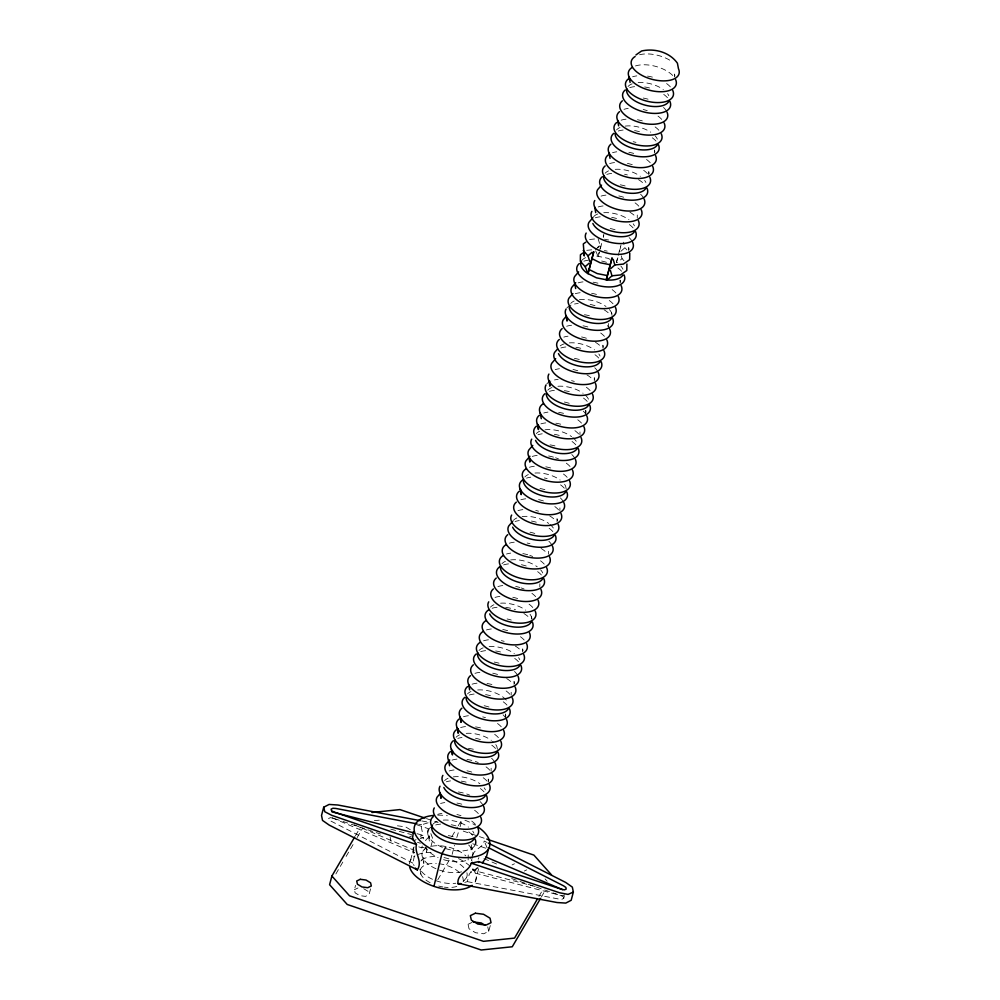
<?xml version="1.0" encoding="UTF-8"?>
<svg xmlns="http://www.w3.org/2000/svg" width="1000" height="1000" viewBox="0 0 1000 1000"><rect width="100%" height="100%" fill="white"/><g stroke="black" fill="none" stroke-linecap="round" stroke-linejoin="round"><path stroke-width="0.75" stroke-dasharray="5 3.75" d="M426.712 848.188L426.65 852.55L425.588 846.988A24.663 12.337 14.8 0 0 438.1 857.55M468.212 854.963L468.137 860.8L471.075 857.362M488.237 781.963L488.275 779.038L488.812 781.825M491.1 771.112L491.15 768.2M505.438 716.875L505.475 713.962L506 716.75M511.163 695.188L511.2 692.275M514.025 684.338L514.075 681.425L514.6 684.212M522.625 651.8L522.663 648.888L523.2 651.675M539.825 586.725L539.862 583.812M548.413 554.188L548.462 551.275M557.013 521.65L557.05 518.737L557.587 521.512M559.875 510.8L559.925 507.887M579.938 434.875L579.987 431.962M585.675 413.188L585.712 410.262L586.237 413.05M594.275 380.65L594.312 377.725L594.837 380.513M602.863 348.1L602.913 345.188L603.438 347.975M608.6 326.413L608.638 323.5M620.062 283.025L620.1 280.113L620.638 282.9M628.663 250.487L628.7 247.575L629.225 250.362M637.25 217.95L637.3 215.037M648.713 174.562L648.763 171.65L649.287 174.438M654.45 152.875L654.488 149.963L655.025 152.738M674.513 76.95L674.55 74.037L675.075 76.812M413.65 847.738L413.263 850.462L414.825 854.1L412.825 863.125L414.075 865.588M413.775 849.25L413.212 853.25L413.025 848.188M600.45 248.325L601.8 242.85M603.325 237.475L603.812 234.65L603.1 237.362M370.55 888.875L369.025 894.663L365.45 896.375L359.7 895.625L355.125 892.862L354.412 889.7L355.55 885.362M410.575 860.15L414.162 846.587M428.113 822.8L421.662 824.762L421.362 827.375L422.987 835.263L420.138 836M418.812 846.85L421.763 847.837L422.512 844.963M430.875 846.762L432.9 839.087L430.5 832.663M595.662 250.85L598.088 256.337L599.163 252.275M599.513 250.912L601.663 242.787M452.15 854.375L454.538 845.337M460.087 826.75L461.763 820.425M621.237 255.787L622.062 258.575L617.987 262.188L616.35 262.55L621.013 244.925M472.475 856.712L471.463 860.55L473.562 862.025M472.812 855.438C473.812 848.888 483.2 847.913 484.212 841.025L486.95 842.412M464.775 882.412L467.312 881.637L469.212 874.463L470.788 871.975L474.075 871.125L478.062 867.725M475.125 882.075L478.7 868.525M487.1 847.788L484.212 841.025M490.275 925.575L488.75 931.35L483.688 933.775L475.538 932.725L469.05 928.8L468.038 924.325L468.812 921.425M467.312 881.637L559.038 899.075L561.95 899.262L563.75 898.325L564.388 895.975M456.788 837.525L459.575 828.575M598.088 256.337L599.362 252.387M619.212 251.7L621.337 245.1M616.35 262.55L618.475 255.95M478.15 859.175L478.925 857.625M355.475 835.675L360.2 827.6M335.887 873.95L342.962 861.838M346.112 856.45L353.188 844.35M357.113 837.625L362.625 828.2M452.013 836.413L457.45 827.125M458.225 825.8L461.325 820.487M437.812 879.725L450.975 857.212M538.938 896.4L542.863 889.675M541.362 897.013L545.288 890.275M422.812 851.3L426.725 846.725M420.925 861L423.862 857.575L423.787 863.4L422.725 857.837M466.325 877.913L462.4 882.487A22.025 11.013 14.8 0 0 462.488 876.663M535.212 886.475L472.45 870.088L475.825 866.237M597.288 247.65L599.325 245.837M620.85 251.35L624.925 247.725L623.275 242.162M414.012 841.225L416.05 839.488M477.337 867.613L475.3 869.35L472.45 870.088M595.25 249.462L600.95 245.487M408.013 837.688L411.8 835.863M354.412 889.7L357.975 887.987M512.087 864.925L514.462 863.775M524.325 871.025L526.7 869.887M468.038 924.325L471.825 922.5M564.7 894.788L562.913 895.65L560.037 895.275L470.788 871.975M420.213 838.562L423.5 837.712L423.738 838.863M421.763 847.837L424.225 847.312M589.6 239.5L596.7 238.762M586.737 250.338L592.413 249.75M374.325 820.675L382.1 819.875M397.413 825.8L405.575 826.862L410.763 830M421.75 820.95L429.4 822.4M418.6 824.188L421.662 824.762M333.25 818.213L330.425 817.663L328.675 818.438L329 820.1L412.825 863.125M604.475 239.175L608.675 240.012M604.412 250.575L607.212 251.137M596.775 256.075L607.9 258.288L610.638 259.662M417.013 833.7L422.987 835.263M390.775 829.175L411.6 834.613M420.525 836.938L423.5 837.712M417.425 842.262L420.363 843.238M334.725 818.7L380.45 834.013M426.425 818.587L438.2 822.588M463.225 831.087L477.95 836.1M479.412 836.6L486.775 839.1M416.775 824.762L428.55 828.763M472.713 843.775L485.95 848.275M511.662 878.575L561.05 895.625L563.375 896.825L563.75 898.325M483.925 858.612L498.125 864.65M354.237 824.8L414.2 850.3M332.238 817.862L414.625 852.887M363.725 888.725L368.312 891.5L369.025 894.663M624.925 247.725L626.862 249.887M622.062 258.575L624 260.738M545.075 878.9L547.15 881.225M598.112 238.612L599.763 244.175M487.738 926.875L488.75 931.35M390.075 836.9L391.087 841.388M611.5 312.65L612.038 315.438M566.188 488.975L565.65 486.188A22.025 11.013 14.8 0 0 564.412 484.113M531.263 616.35L531.8 619.138M497.413 749.287L496.875 746.5A22.025 11.013 14.8 0 0 492.612 741.3M472.15 849.688L471.087 844.125L471 849.95L474.925 845.375A24.663 12.337 14.8 0 1 445.337 848.438M428.45 836.137L429.513 841.712L429.6 835.875L425.675 840.462A24.663 12.337 14.8 0 1 431.987 836.038M420.913 874.25L419.85 868.675A24.663 12.337 14.8 0 0 455.8 883.25M612.525 152.725A24.663 12.337 14.8 0 1 616.737 151.8M628.875 152.275A24.663 12.337 14.8 0 1 634.487 153.65M646.538 159.488A24.663 12.337 14.8 0 1 651.3 164.05M633.162 141.713A24.663 12.337 14.8 0 1 635.988 142.4M609.663 163.575A24.663 12.337 14.8 0 1 615.475 162.488M627.438 163.4A24.663 12.337 14.8 0 1 632.938 164.925M643.675 170.325A24.663 12.337 14.8 0 1 648.438 174.887M605.1 173.287A22.025 11.013 14.8 0 1 608.55 170.875M615.225 169.338A22.025 11.013 14.8 0 1 640.413 176.35M644.65 180.425A22.025 11.013 14.8 0 1 645.888 182.5M616.562 129.913A22.025 11.013 14.8 0 1 620.013 127.487M625.262 126.1A22.025 11.013 14.8 0 1 650.738 132.175M655.25 135.975A22.025 11.013 14.8 0 1 657.35 139.113M618.263 131.037A24.663 12.337 14.8 0 1 624.075 129.95M634.6 130.575A24.663 12.337 14.8 0 1 641.538 132.387M652.275 137.787A24.663 12.337 14.8 0 1 656.062 141.163M452.05 760.113A24.663 12.337 14.8 0 1 459.525 758.938M466.962 759.425A24.663 12.337 14.8 0 1 474.012 761.038M475.325 761.475A24.663 12.337 14.8 0 1 478.25 762.575M486.062 766.875A24.663 12.337 14.8 0 1 490.825 771.438M468.425 748.388A24.663 12.337 14.8 0 1 476.875 750.2M491.575 758.225A24.663 12.337 14.8 0 1 495.075 762.913M449.175 770.962A24.663 12.337 14.8 0 1 455 769.875M466.95 770.8A24.663 12.337 14.8 0 1 472.463 772.312M483.2 777.725A24.663 12.337 14.8 0 1 486.975 781.087M444.613 780.688A22.025 11.013 14.8 0 1 448.075 778.263M453.325 776.875A22.025 11.013 14.8 0 1 479.925 783.737M484.175 787.812A22.025 11.013 14.8 0 1 485.412 789.887M456.075 737.3A22.025 11.013 14.8 0 1 459.538 734.887M466.213 733.35A22.025 11.013 14.8 0 1 491.388 740.35M457.775 738.425A24.663 12.337 14.8 0 1 462 737.5M475.55 738.263A24.663 12.337 14.8 0 1 481.05 739.775M491.788 745.188A24.663 12.337 14.8 0 1 495.575 748.55M610.237 228.487A24.663 12.337 14.8 0 1 615.75 230M629.125 237.6A24.663 12.337 14.8 0 1 632.625 242.3M582.175 260.062A22.025 11.013 14.8 0 1 585.625 257.65M620.862 266.125A22.025 11.013 14.8 0 1 622.962 269.262M593.638 216.675A22.025 11.013 14.8 0 1 598.575 213.7M603.763 212.725A22.025 11.013 14.8 0 1 628.938 219.725M633.188 223.8A22.025 11.013 14.8 0 1 634.425 225.888M595.325 217.8A24.663 12.337 14.8 0 1 601.15 216.713M611.675 217.35A24.663 12.337 14.8 0 1 617.3 218.725M629.35 224.562A24.663 12.337 14.8 0 1 634.1 229.125M601.062 196.112A24.663 12.337 14.8 0 1 606.875 195.025M618.837 195.938A24.663 12.337 14.8 0 1 624.338 197.463M635.075 202.862A24.663 12.337 14.8 0 1 639.837 207.425M620.275 184.812A24.663 12.337 14.8 0 1 625.887 186.188M640.588 194.213A24.663 12.337 14.8 0 1 644.087 198.912M598.2 206.95A24.663 12.337 14.8 0 1 604.012 205.863M629.9 212.188A24.663 12.337 14.8 0 1 636 217.087M606.788 174.412A24.663 12.337 14.8 0 1 612.612 173.325M624.575 174.25A24.663 12.337 14.8 0 1 627.388 174.938M638.5 179.638A24.663 12.337 14.8 0 1 644.6 184.55M578.138 282.875A24.663 12.337 14.8 0 1 583.95 281.788M593.05 282.188A24.663 12.337 14.8 0 1 600.1 283.8M612.15 289.637A24.663 12.337 14.8 0 1 615.938 293.012M575.275 293.725A24.663 12.337 14.8 0 1 581.087 292.638M591.613 293.275A24.663 12.337 14.8 0 1 598.55 295.075M609.288 300.487A24.663 12.337 14.8 0 1 614.05 305.05M570.712 303.45A22.025 11.013 14.8 0 1 574.163 301.025M579.412 299.637A22.025 11.013 14.8 0 1 606.013 306.5M609.4 309.513A22.025 11.013 14.8 0 1 612.2 315.712M583.862 261.188A24.663 12.337 14.8 0 1 588.088 260.262M601.638 261.025A24.663 12.337 14.8 0 1 607.15 262.538M617.888 267.95A24.663 12.337 14.8 0 1 621.675 271.312M566.675 326.262A24.663 12.337 14.8 0 1 574.15 325.087M583.013 325.812A24.663 12.337 14.8 0 1 589.95 327.612M600.688 333.025A24.663 12.337 14.8 0 1 605.45 337.587M584.462 314.725A24.663 12.337 14.8 0 1 591.5 316.35M607.337 325.55A24.663 12.337 14.8 0 1 609.7 329.062M563.812 337.113A24.663 12.337 14.8 0 1 568.025 336.188M581.587 336.95A24.663 12.337 14.8 0 1 587.087 338.462M595.513 342.337A24.663 12.337 14.8 0 1 601.613 347.238M560.188 345.925A22.025 11.013 14.8 0 1 564.188 343.85M569.375 342.875A22.025 11.013 14.8 0 1 594.55 349.888M598.8 353.963A22.025 11.013 14.8 0 1 600.037 356.037M566.875 307.913A24.663 12.337 14.8 0 1 578.225 303.488M590.175 304.4A24.663 12.337 14.8 0 1 595.688 305.925M604.113 309.8A24.663 12.337 14.8 0 1 610.2 314.7M463.512 716.737A24.663 12.337 14.8 0 1 469.325 715.65M482.713 716.888A24.663 12.337 14.8 0 1 485.475 717.663M497.525 723.487A24.663 12.337 14.8 0 1 502.287 728.05M484.15 705.725A24.663 12.337 14.8 0 1 489.65 707.237M503.038 714.837A24.663 12.337 14.8 0 1 505.938 718.388M460.637 727.575A24.663 12.337 14.8 0 1 468.113 726.4M475.562 726.888A24.663 12.337 14.8 0 1 483.925 728.925M494.663 734.338A24.663 12.337 14.8 0 1 498.438 737.712M467.537 693.913A22.025 11.013 14.8 0 1 471 691.5M477.675 689.963A22.025 11.013 14.8 0 1 508.338 703.125M469.237 695.037A24.663 12.337 14.8 0 1 476.712 693.863M485.588 694.587A24.663 12.337 14.8 0 1 492.512 696.388M503.25 701.8A24.663 12.337 14.8 0 1 507.038 705.163M509.363 543.188A24.663 12.337 14.8 0 1 515.175 542.1M527.137 543.025A24.663 12.337 14.8 0 1 529.963 543.713M541.062 548.413A24.663 12.337 14.8 0 1 547.163 553.325M530 532.175A24.663 12.337 14.8 0 1 535.5 533.7M548.888 541.3A24.663 12.337 14.8 0 1 552.388 545.988M506.488 554.038A24.663 12.337 14.8 0 1 510.712 553.112M522.837 553.587A24.663 12.337 14.8 0 1 528.462 554.963M529.775 555.388A24.663 12.337 14.8 0 1 532.7 556.487M540.513 560.8A24.663 12.337 14.8 0 1 545.262 565.363M501.938 563.763A22.025 11.013 14.8 0 1 505.387 561.337M510.637 559.95A22.025 11.013 14.8 0 1 537.238 566.812M540.625 569.825A22.025 11.013 14.8 0 1 542.725 572.962M513.4 520.375A22.025 11.013 14.8 0 1 516.85 517.95M522.1 516.575A22.025 11.013 14.8 0 1 548.7 523.425M549.925 524.375A22.025 11.013 14.8 0 1 554.188 529.575M515.087 521.5A24.663 12.337 14.8 0 1 519.312 520.575M531.438 521.05A24.663 12.337 14.8 0 1 537.05 522.425M549.113 528.25A24.663 12.337 14.8 0 1 553.862 532.825M461.587 871.85A24.663 12.337 14.8 0 1 430.05 865.537A24.663 12.337 14.8 0 1 425.938 848.3M431.825 846.213A24.663 12.337 14.8 0 1 465.775 855.837M465.75 860.638A24.663 12.337 14.8 0 1 442.463 859.275M448.325 835.588A24.663 12.337 14.8 0 1 455.262 837.387M468.65 845A24.663 12.337 14.8 0 1 472.05 856.213M466.912 872.75A24.663 12.337 14.8 0 1 463.2 880.913M421.775 860.062A24.663 12.337 14.8 0 1 437.088 856.612M444.025 857.562A24.663 12.337 14.8 0 1 465.025 869.05M456.775 886.438A22.025 11.013 14.8 0 1 444.4 887.175M442.975 886.975A22.025 11.013 14.8 0 1 438.688 886.05M430.125 882.712A22.025 11.013 14.8 0 1 420.487 869.55A22.025 11.013 14.8 0 1 436.3 863.475M439.012 863.725A22.025 11.013 14.8 0 1 459.363 872.463M442.413 847.337A24.663 12.337 14.8 0 1 427.725 832.05M428.55 829.613A24.663 12.337 14.8 0 1 440.675 824.112M451.2 824.75A24.663 12.337 14.8 0 1 458.125 826.55M468.862 831.95A24.663 12.337 14.8 0 1 473.625 836.513M433.15 824.075A22.025 11.013 14.8 0 1 438.088 821.087M443.288 820.113A22.025 11.013 14.8 0 1 468.462 827.125M472.713 831.2A22.025 11.013 14.8 0 1 473.95 833.275M532.288 456.425A24.663 12.337 14.8 0 1 538.1 455.337M548.625 455.975A24.663 12.337 14.8 0 1 554.25 457.35M555.562 457.775A24.663 12.337 14.8 0 1 558.488 458.875M566.3 463.175A24.663 12.337 14.8 0 1 571.062 467.738M550.075 444.888A24.663 12.337 14.8 0 1 558.425 446.925M571.812 454.525A24.663 12.337 14.8 0 1 574.712 458.075M529.425 467.262A24.663 12.337 14.8 0 1 535.237 466.175M545.763 466.812A24.663 12.337 14.8 0 1 552.7 468.625M563.438 474.025A24.663 12.337 14.8 0 1 567.225 477.4M524.862 476.987A22.025 11.013 14.8 0 1 528.312 474.575M534.987 473.038A22.025 11.013 14.8 0 1 560.163 480.037M536.325 433.6A22.025 11.013 14.8 0 1 539.775 431.188M545.025 429.8A22.025 11.013 14.8 0 1 571.625 436.65M572.85 437.6A22.025 11.013 14.8 0 1 577.112 442.812M538.013 434.725A24.663 12.337 14.8 0 1 542.238 433.812M554.362 434.275A24.663 12.337 14.8 0 1 561.3 436.075M572.038 441.488A24.663 12.337 14.8 0 1 575.812 444.862M440.588 803.5A24.663 12.337 14.8 0 1 444.8 802.575M456.925 803.05A24.663 12.337 14.8 0 1 463.862 804.85M474.6 810.263A24.663 12.337 14.8 0 1 478.387 813.637M458.363 791.963A24.663 12.337 14.8 0 1 465.412 793.587M466.725 794.013A24.663 12.337 14.8 0 1 469.65 795.113M480.112 801.612A24.663 12.337 14.8 0 1 483.612 806.3M437.713 814.35A24.663 12.337 14.8 0 1 441.938 813.425M456.912 814.513A24.663 12.337 14.8 0 1 461 815.7M471.737 821.112A24.663 12.337 14.8 0 1 475.513 824.475M446.312 781.812A24.663 12.337 14.8 0 1 450.538 780.888M461.238 781.125A24.663 12.337 14.8 0 1 469.588 783.162M480.325 788.562A24.663 12.337 14.8 0 1 484.113 791.938M635.45 65.95A24.663 12.337 14.8 0 1 673.25 76.087M639.6 54.737A24.663 12.337 14.8 0 1 672.337 61.863M632.587 76.8A24.663 12.337 14.8 0 1 636.8 75.875M647.5 76.112A24.663 12.337 14.8 0 1 655.863 78.15M666.6 83.562A24.663 12.337 14.8 0 1 670.387 86.925M628.025 86.525A22.025 11.013 14.8 0 1 632.962 83.537M638.162 82.575A22.025 11.013 14.8 0 1 663.337 89.575M667.575 93.65A22.025 11.013 14.8 0 1 668.825 95.725M543.75 413.038A24.663 12.337 14.8 0 1 547.962 412.113M558.663 412.35A24.663 12.337 14.8 0 1 564.35 413.562M577.762 419.787A24.663 12.337 14.8 0 1 581.55 423.162M564.388 402.025A24.663 12.337 14.8 0 1 569.888 403.537M583.275 411.138A24.663 12.337 14.8 0 1 586.175 414.688M540.887 423.888A24.663 12.337 14.8 0 1 546.7 422.8M555.8 423.188A24.663 12.337 14.8 0 1 562.85 424.812M574.9 430.637A24.663 12.337 14.8 0 1 579.663 435.2M547.788 390.213A22.025 11.013 14.8 0 1 552.725 387.238M557.913 386.262A22.025 11.013 14.8 0 1 583.088 393.275M585.45 395.225A22.025 11.013 14.8 0 1 588.575 399.425M549.475 391.337A24.663 12.337 14.8 0 1 556.95 390.163M564.4 390.65A24.663 12.337 14.8 0 1 572.762 392.7M583.5 398.1A24.663 12.337 14.8 0 1 587.275 401.475M623.987 109.338A24.663 12.337 14.8 0 1 628.212 108.413M643.188 109.5A24.663 12.337 14.8 0 1 647.262 110.688M658 116.1A24.663 12.337 14.8 0 1 661.787 119.462M643.2 98.038A24.663 12.337 14.8 0 1 650.138 99.85M663.512 107.45A24.663 12.337 14.8 0 1 666.413 111M621.125 120.188A24.663 12.337 14.8 0 1 626.938 119.1M637.463 119.738A24.663 12.337 14.8 0 1 643.088 121.112M655.138 126.938A24.663 12.337 14.8 0 1 659.9 131.512M629.725 87.65A24.663 12.337 14.8 0 1 635.538 86.562M644.638 86.962A24.663 12.337 14.8 0 1 653 89M663.737 94.4A24.663 12.337 14.8 0 1 668.487 98.963M458.537 858.625A34.325 17.163 14.8 0 1 473.338 884.325M409.387 864.013A34.325 17.163 14.8 0 1 414.925 855.962M417.612 854.638A34.325 17.163 14.8 0 1 432.325 852.362M437.75 815.163A38.862 19.425 14.8 0 1 447.35 815.725M464.9 820.175A38.862 19.425 14.8 0 1 475.312 825.225M520.825 499.8A24.663 12.337 14.8 0 1 526.638 498.713M538.6 499.637A24.663 12.337 14.8 0 1 544.1 501.163M554.837 506.562A24.663 12.337 14.8 0 1 559.6 511.125M540.037 488.512A24.663 12.337 14.8 0 1 545.65 489.888M560.35 497.912A24.663 12.337 14.8 0 1 563.85 502.612M517.962 510.65A24.663 12.337 14.8 0 1 523.775 509.562M535.737 510.487A24.663 12.337 14.8 0 1 538.55 511.175M549.663 515.875A24.663 12.337 14.8 0 1 555.763 520.775M526.55 478.113A24.663 12.337 14.8 0 1 530.775 477.188M544.325 477.95A24.663 12.337 14.8 0 1 547.15 478.638M560.575 484.875A24.663 12.337 14.8 0 1 564.35 488.237M474.975 673.35A24.663 12.337 14.8 0 1 480.788 672.262M492.75 673.175A24.663 12.337 14.8 0 1 498.25 674.7M506.675 678.575A24.663 12.337 14.8 0 1 512.775 683.475M494.175 662.05A24.663 12.337 14.8 0 1 501.112 663.85M514.5 671.45A24.663 12.337 14.8 0 1 518 676.15M472.1 684.188A24.663 12.337 14.8 0 1 477.925 683.1M487.025 683.5A24.663 12.337 14.8 0 1 494.062 685.113M506.125 690.95A24.663 12.337 14.8 0 1 510.875 695.512M479 650.525A22.025 11.013 14.8 0 1 483.938 647.55M489.137 646.575A22.025 11.013 14.8 0 1 514.312 653.587M518.562 657.663A22.025 11.013 14.8 0 1 519.8 659.737M480.7 651.65A24.663 12.337 14.8 0 1 486.525 650.562M495.625 650.962A24.663 12.337 14.8 0 1 502.663 652.575M514.712 658.413A24.663 12.337 14.8 0 1 518.5 661.787M497.9 586.575A24.663 12.337 14.8 0 1 503.713 585.487M515.675 586.413A24.663 12.337 14.8 0 1 519.862 587.5M521.175 587.925A24.663 12.337 14.8 0 1 524.1 589.025M531.912 593.337A24.663 12.337 14.8 0 1 536.675 597.9M495.025 597.425A24.663 12.337 14.8 0 1 500.85 596.337M512.812 597.25A24.663 12.337 14.8 0 1 518.312 598.775M529.05 604.175A24.663 12.337 14.8 0 1 533.8 608.75M490.475 607.15A22.025 11.013 14.8 0 1 493.925 604.725M500.6 603.188A22.025 11.013 14.8 0 1 525.775 610.2M530.025 614.275A22.025 11.013 14.8 0 1 531.95 619.412M503.625 564.888A24.663 12.337 14.8 0 1 509.45 563.8M521.4 564.712A24.663 12.337 14.8 0 1 526.912 566.237M537.638 571.638A24.663 12.337 14.8 0 1 542.4 576.2M555.212 369.65A24.663 12.337 14.8 0 1 559.425 368.725M572.987 369.487A24.663 12.337 14.8 0 1 578.488 371M586.925 374.875A24.663 12.337 14.8 0 1 593.013 379.775M574.425 358.35A24.663 12.337 14.8 0 1 581.35 360.15M594.738 367.762A24.663 12.337 14.8 0 1 597.638 371.312M546.812 383.837A24.663 12.337 14.8 0 1 558.162 379.412M571.55 380.662A24.663 12.337 14.8 0 1 574.312 381.425M586.362 387.25A24.663 12.337 14.8 0 1 591.125 391.812M560.938 347.962A24.663 12.337 14.8 0 1 566.763 346.875M575.862 347.262A24.663 12.337 14.8 0 1 584.225 349.312M594.963 354.712A24.663 12.337 14.8 0 1 599.712 359.275M486.438 629.963A24.663 12.337 14.8 0 1 492.25 628.875M502.775 629.513A24.663 12.337 14.8 0 1 509.712 631.312M520.45 636.725A24.663 12.337 14.8 0 1 525.212 641.287M507.075 618.95A24.663 12.337 14.8 0 1 511.262 620.037M483.562 640.812A24.663 12.337 14.8 0 1 489.387 639.725M501.337 640.638A24.663 12.337 14.8 0 1 504.162 641.338M515.275 646.038A24.663 12.337 14.8 0 1 521.375 650.938M492.163 608.275A24.663 12.337 14.8 0 1 497.987 607.188M505.688 607.388A24.663 12.337 14.8 0 1 515.45 609.625M523.875 613.5A24.663 12.337 14.8 0 1 529.963 618.4"/><path stroke-width="1.5" d="M441.012 795.413L440.975 798.325L439.913 792.75M452.5 750.562L452.438 754.938L451.375 749.362M458.237 728.875L458.175 733.25L457.113 727.675M461.075 719.488L461.037 722.4L459.975 716.825M521.275 490.25L521.213 494.625L520.15 489.062M529.85 459.175L529.812 462.088L528.75 456.512M538.475 425.175L538.413 429.55L537.35 423.975M549.913 383.25L549.875 386.163L548.812 380.6M567.112 318.175L567.062 321.087L566.013 315.512M584.325 251.637L584.263 256.012L583.3 243.912L585.812 242.15M626.9 263.988L626.8 270.512L620.5 274.938L611.987 275.812L607.9 279.425L606.275 279.775L612.013 258.087L606.275 279.775M629.763 253.137L629.663 259.675L623.362 264.088L614.85 264.962L610.775 268.587M412.4 839.125L413.475 831.587M588.013 273.575L593.737 251.875L588.013 273.575L585.163 266.7L580.337 261.288L580.425 254.762L582.95 252.987M478.575 862.412L478.8 861.587L561.613 889.312L564.438 889.862L566.2 889.075L565.862 887.425L563.625 885.863L488.575 847.712M420.225 820.662L337.85 805L329.1 804.438L323.7 807.225L321.525 815.45L322.525 820.425L329.225 825.113L417.35 869.9C422.987 861.35 414.225 853.3 416.45 844.562L413.175 839.287L333.812 811.9L331.488 810.7L331.112 809.188L332.912 808.263L335.838 808.45L417.062 823.888M354.688 837.013L331.887 876.025L329.588 884.7L347.225 904.475L481.188 950L512.263 946.775L540.575 898.35M413.175 839.287L412.95 840.113M433.938 886.35L441.938 853.65L445.812 847.013M488.312 843.112L565.65 882.412L572.337 887.1L573.35 892.062L571.175 900.288L565.775 903.088L557.013 902.525L457.938 883.688C456.95 873.438 468.925 871.7 471.262 863.188L478.8 861.587M486.55 856.413L488.55 848.825M537.362 899.087L514.55 938.1L483.475 941.325L349.525 895.8L331.887 876.025M482.312 862.913L485.838 858.012M601.538 185.1L597.625 189.675A24.663 12.337 14.8 0 0 620.625 210.175A24.663 12.337 14.8 0 0 644.087 198.912M592.938 217.638L589.025 222.213A24.663 12.337 14.8 0 0 612.038 242.712A24.663 12.337 14.8 0 0 635.487 231.45M578.612 271.875L574.7 276.45A24.663 12.337 14.8 0 0 597.7 296.938A24.663 12.337 14.8 0 0 621.163 285.675M575.75 282.712L571.825 287.3A24.663 12.337 14.8 0 0 594.837 307.787A24.663 12.337 14.8 0 0 618.3 296.525M572.888 293.562L568.962 298.137A24.663 12.337 14.8 0 0 591.975 318.637A24.663 12.337 14.8 0 0 615.438 307.375M566.175 316.4L563.237 319.837A24.663 12.337 14.8 0 0 586.237 340.325A24.663 12.337 14.8 0 0 609.7 329.062M557.575 348.938L554.637 352.375A24.663 12.337 14.8 0 0 577.65 372.863A24.663 12.337 14.8 0 0 601.1 361.6M555.688 358.638L551.775 363.225A24.663 12.337 14.8 0 0 574.775 383.713A24.663 12.337 14.8 0 0 598.237 372.45M532.762 445.412L528.85 449.988A24.663 12.337 14.8 0 0 551.85 470.475A24.663 12.337 14.8 0 0 575.312 459.225M529.9 456.262L525.975 460.838A24.663 12.337 14.8 0 0 548.987 481.325A24.663 12.337 14.8 0 0 572.45 470.062M512.7 521.337L508.787 525.913A24.663 12.337 14.8 0 0 531.788 546.4A24.663 12.337 14.8 0 0 555.25 535.15M449.663 759.95L445.737 764.538A24.663 12.337 14.8 0 0 468.75 785.025A24.663 12.337 14.8 0 0 492.2 773.763M440.075 793.637L437.137 797.075A24.663 12.337 14.8 0 0 460.15 817.562A24.663 12.337 14.8 0 0 483.612 806.3M589.688 261.413L588.038 255.85L592.112 252.225M585.163 266.7L589.25 263.075M635.925 54.95L641.562 51C654.5 48.038 669.55 52.1 677.412 63.188L678.475 68.75A24.663 12.337 14.8 0 1 651.25 79.112A24.663 12.337 14.8 0 1 635.138 56.513M573.35 892.062L568.062 894.412L559.6 892.763L471.262 863.188M371.95 812.475L399.925 809.587L424.95 818.088M457.938 883.688L460.975 883.575M331.95 811.875L414.025 832.925M473.1 921.9L481.25 922.95L485.138 925.3M609.888 264.688L600.087 262.738L591.625 258.475M607.025 275.525L597.212 273.575L588.763 269.325M486.775 839.1L533.888 855.1L551.512 874.875M416.45 844.562L331.8 815.35L324.812 811.75L323.7 807.225M485.513 856.875L562.625 889.663M415.337 868.062L417.35 869.9M583.2 250.438L588.038 255.85M613.2 259.387L614.85 264.962M610.337 270.238L611.987 275.812M629.05 76.9L630.112 82.463M617.587 120.288L618.65 125.85M608.987 152.825L610.05 158.387M594.663 207.05L595.725 212.625M574.6 282.975L575.662 288.55M540.212 413.137L541.275 418.7M468.575 684.287L469.637 689.862M448.512 760.212L449.575 765.788M652.688 166.375A24.663 12.337 14.8 0 1 626.725 177.062A24.663 12.337 14.8 0 1 608.038 155.05M655.55 155.525A24.663 12.337 14.8 0 1 629.6 166.225A24.663 12.337 14.8 0 1 610.913 144.2M645.812 188.325A22.025 11.013 14.8 0 1 620.737 191.488A22.025 11.013 14.8 0 1 603.837 175.562M649.825 177.213A24.663 12.337 14.8 0 1 623.862 187.913A24.663 12.337 14.8 0 1 605.175 165.9M658.413 144.675A24.663 12.337 14.8 0 1 632.463 155.375A24.663 12.337 14.8 0 1 613.775 133.35M657.275 144.938A22.025 11.013 14.8 0 1 633.612 148.512A22.025 11.013 14.8 0 1 615.1 133.637M495.075 762.913A24.663 12.337 14.8 0 1 469.113 773.612A24.663 12.337 14.8 0 1 450.425 751.6M489.338 784.613A24.663 12.337 14.8 0 1 465.887 795.875A24.663 12.337 14.8 0 1 442.875 775.375M485.325 795.713A22.025 11.013 14.8 0 1 464.462 799.938A22.025 11.013 14.8 0 1 443.837 787.475M497.938 752.075A24.663 12.337 14.8 0 1 471.975 762.763A24.663 12.337 14.8 0 1 453.3 740.75M496.788 752.337A22.025 11.013 14.8 0 1 471.725 755.5A22.025 11.013 14.8 0 1 454.825 739.575M632.625 242.3A24.663 12.337 14.8 0 1 609.163 253.55A24.663 12.337 14.8 0 1 586.163 233.062M622.888 275.1A22.025 11.013 14.8 0 1 607.587 280.038L596.475 277.825L586.888 273A22.025 11.013 14.8 0 1 581.475 261.025M634.35 231.713A22.025 11.013 14.8 0 1 613.488 235.938A22.025 11.013 14.8 0 1 592.863 223.463M641.225 209.762A24.663 12.337 14.8 0 1 617.762 221.012A24.663 12.337 14.8 0 1 594.763 200.525M638.362 220.6A24.663 12.337 14.8 0 1 614.9 231.863A24.663 12.337 14.8 0 1 591.888 211.375M646.95 188.062A24.663 12.337 14.8 0 1 621 198.762A24.663 12.337 14.8 0 1 602.312 176.737M611.425 318.475A22.025 11.013 14.8 0 1 587.762 322.05A22.025 11.013 14.8 0 1 569.25 307.175M624.025 274.837A24.663 12.337 14.8 0 1 598.075 285.525A24.663 12.337 14.8 0 1 579.388 263.512M606.838 339.913A24.663 12.337 14.8 0 1 580.875 350.6A24.663 12.337 14.8 0 1 562.188 328.587M603.962 350.763A24.663 12.337 14.8 0 1 578.013 361.45A24.663 12.337 14.8 0 1 559.325 339.438M599.963 361.863A22.025 11.013 14.8 0 1 579.1 366.087A22.025 11.013 14.8 0 1 558.475 353.625M612.562 318.225A24.663 12.337 14.8 0 1 589.113 329.475A24.663 12.337 14.8 0 1 566.1 308.988M503.663 730.375A24.663 12.337 14.8 0 1 477.713 741.075A24.663 12.337 14.8 0 1 459.025 719.05M506.538 719.538A24.663 12.337 14.8 0 1 480.575 730.225A24.663 12.337 14.8 0 1 461.887 708.213M500.8 741.225A24.663 12.337 14.8 0 1 474.85 751.925A24.663 12.337 14.8 0 1 456.163 729.9M509.4 708.688A24.663 12.337 14.8 0 1 483.438 719.375A24.663 12.337 14.8 0 1 464.762 697.362M508.25 708.95A22.025 11.013 14.8 0 1 484.588 712.513A22.025 11.013 14.8 0 1 466.075 697.65M549.525 556.838A24.663 12.337 14.8 0 1 522.288 567.188A24.663 12.337 14.8 0 1 506.188 544.6M552.388 545.988A24.663 12.337 14.8 0 1 526.425 556.688A24.663 12.337 14.8 0 1 507.738 534.663M542.65 578.787A22.025 11.013 14.8 0 1 517.575 581.962A22.025 11.013 14.8 0 1 500.675 566.038M546.65 567.688A24.663 12.337 14.8 0 1 519.425 578.038A24.663 12.337 14.8 0 1 503.312 555.45M554.113 535.413A22.025 11.013 14.8 0 1 533.25 539.625A22.025 11.013 14.8 0 1 512.625 527.163M427.725 832.05A24.663 12.337 14.8 0 1 428.55 829.613M475.012 838.838A24.663 12.337 14.8 0 1 475.45 844.212M473.862 839.1A22.025 11.013 14.8 0 1 447.45 841.838A22.025 11.013 14.8 0 1 432.463 825.037M565.575 492.025A22.025 11.013 14.8 0 1 541.912 495.588A22.025 11.013 14.8 0 1 523.387 480.725M569.575 480.913A24.663 12.337 14.8 0 1 542.35 491.262A24.663 12.337 14.8 0 1 526.237 468.675M578.175 448.375A24.663 12.337 14.8 0 1 554.725 459.637A24.663 12.337 14.8 0 1 531.712 439.15M577.038 448.638A22.025 11.013 14.8 0 1 556.175 452.863A22.025 11.013 14.8 0 1 535.55 440.387M480.737 817.15A24.663 12.337 14.8 0 1 457.287 828.413A24.663 12.337 14.8 0 1 434.275 807.925M477.875 828A24.663 12.337 14.8 0 1 451.925 838.688A24.663 12.337 14.8 0 1 433.237 816.675M486.475 795.462A24.663 12.337 14.8 0 1 463.013 806.712A24.663 12.337 14.8 0 1 440.012 786.225M675.612 79.6A24.663 12.337 14.8 0 1 648.375 89.95A24.663 12.337 14.8 0 1 632.275 67.362M668.737 101.55A22.025 11.013 14.8 0 1 643.662 104.725A22.025 11.013 14.8 0 1 626.775 88.8M672.75 90.45A24.663 12.337 14.8 0 1 645.512 100.8A24.663 12.337 14.8 0 1 629.412 78.213M583.913 426.688A24.663 12.337 14.8 0 1 557.95 437.375A24.663 12.337 14.8 0 1 539.263 415.363M586.775 415.838A24.663 12.337 14.8 0 1 559.538 426.188A24.663 12.337 14.8 0 1 543.438 403.6M581.038 437.525A24.663 12.337 14.8 0 1 555.087 448.225A24.663 12.337 14.8 0 1 536.4 426.2M589.637 404.988A24.663 12.337 14.8 0 1 563.688 415.688A24.663 12.337 14.8 0 1 545 393.663M588.5 405.25A22.025 11.013 14.8 0 1 564.837 408.825A22.025 11.013 14.8 0 1 546.312 393.95M664.15 122.987A24.663 12.337 14.8 0 1 638.188 133.675A24.663 12.337 14.8 0 1 619.513 111.662M667.013 112.137A24.663 12.337 14.8 0 1 641.062 122.837A24.663 12.337 14.8 0 1 622.375 100.812M661.287 133.837A24.663 12.337 14.8 0 1 635.325 144.525A24.663 12.337 14.8 0 1 616.638 122.513M669.875 101.287A24.663 12.337 14.8 0 1 643.925 111.988A24.663 12.337 14.8 0 1 625.237 89.975M472.137 885.337A34.325 17.163 14.8 0 1 436.5 887.163A34.325 17.163 14.8 0 1 409.625 866.812M478.1 827.038A38.862 19.425 14.8 0 1 476.812 856.3A38.862 19.425 14.8 0 1 421.062 841.862A38.862 19.425 14.8 0 1 433.312 815.438M560.988 513.45A24.663 12.337 14.8 0 1 535.025 524.15A24.663 12.337 14.8 0 1 516.337 502.125M563.85 502.612A24.663 12.337 14.8 0 1 537.888 513.3A24.663 12.337 14.8 0 1 519.212 491.287M558.112 524.3A24.663 12.337 14.8 0 1 534.663 535.562A24.663 12.337 14.8 0 1 511.65 515.062M566.712 491.763A24.663 12.337 14.8 0 1 539.487 502.113A24.663 12.337 14.8 0 1 523.375 479.525M515.138 687A24.663 12.337 14.8 0 1 489.175 697.688A24.663 12.337 14.8 0 1 470.487 675.675M518 676.15A24.663 12.337 14.8 0 1 492.038 686.838A24.663 12.337 14.8 0 1 473.35 664.825M512.263 697.837A24.663 12.337 14.8 0 1 486.312 708.538A24.663 12.337 14.8 0 1 467.625 686.513M520.862 665.3A24.663 12.337 14.8 0 1 494.9 676A24.663 12.337 14.8 0 1 476.225 653.975M519.725 665.562A22.025 11.013 14.8 0 1 494.65 668.725A22.025 11.013 14.8 0 1 477.75 652.8M538.062 600.225A24.663 12.337 14.8 0 1 512.1 610.913A24.663 12.337 14.8 0 1 493.413 588.9M540.925 589.375A24.663 12.337 14.8 0 1 514.963 600.075A24.663 12.337 14.8 0 1 496.275 578.05M535.188 611.075A24.663 12.337 14.8 0 1 511.737 622.325A24.663 12.337 14.8 0 1 488.725 601.838M531.188 622.175A22.025 11.013 14.8 0 1 510.325 626.4A22.025 11.013 14.8 0 1 489.7 613.938M543.787 578.538A24.663 12.337 14.8 0 1 516.55 588.888A24.663 12.337 14.8 0 1 500.45 566.3M595.375 383.3A24.663 12.337 14.8 0 1 571.912 394.562A24.663 12.337 14.8 0 1 548.9 374.062M592.5 394.15A24.663 12.337 14.8 0 1 569.05 405.4A24.663 12.337 14.8 0 1 546.038 384.913M526.6 643.612A24.663 12.337 14.8 0 1 499.363 653.962A24.663 12.337 14.8 0 1 483.25 631.375M529.462 632.762A24.663 12.337 14.8 0 1 502.225 643.112A24.663 12.337 14.8 0 1 486.125 620.525M523.725 654.45A24.663 12.337 14.8 0 1 496.5 664.812A24.663 12.337 14.8 0 1 480.387 642.212M532.325 621.912A24.663 12.337 14.8 0 1 505.087 632.263A24.663 12.337 14.8 0 1 488.988 609.675M360.262 879.312L356.7 881.012L357.413 884.188L361.987 886.95L367.75 887.7L371.312 885.987L370.6 882.812L366.025 880.05L360.262 879.312M475.387 913.225L470.337 915.638L471.35 920.125L477.825 924.05L485.988 925.1L491.037 922.675L490.025 918.188L483.537 914.275L475.387 913.225"/></g></svg>
